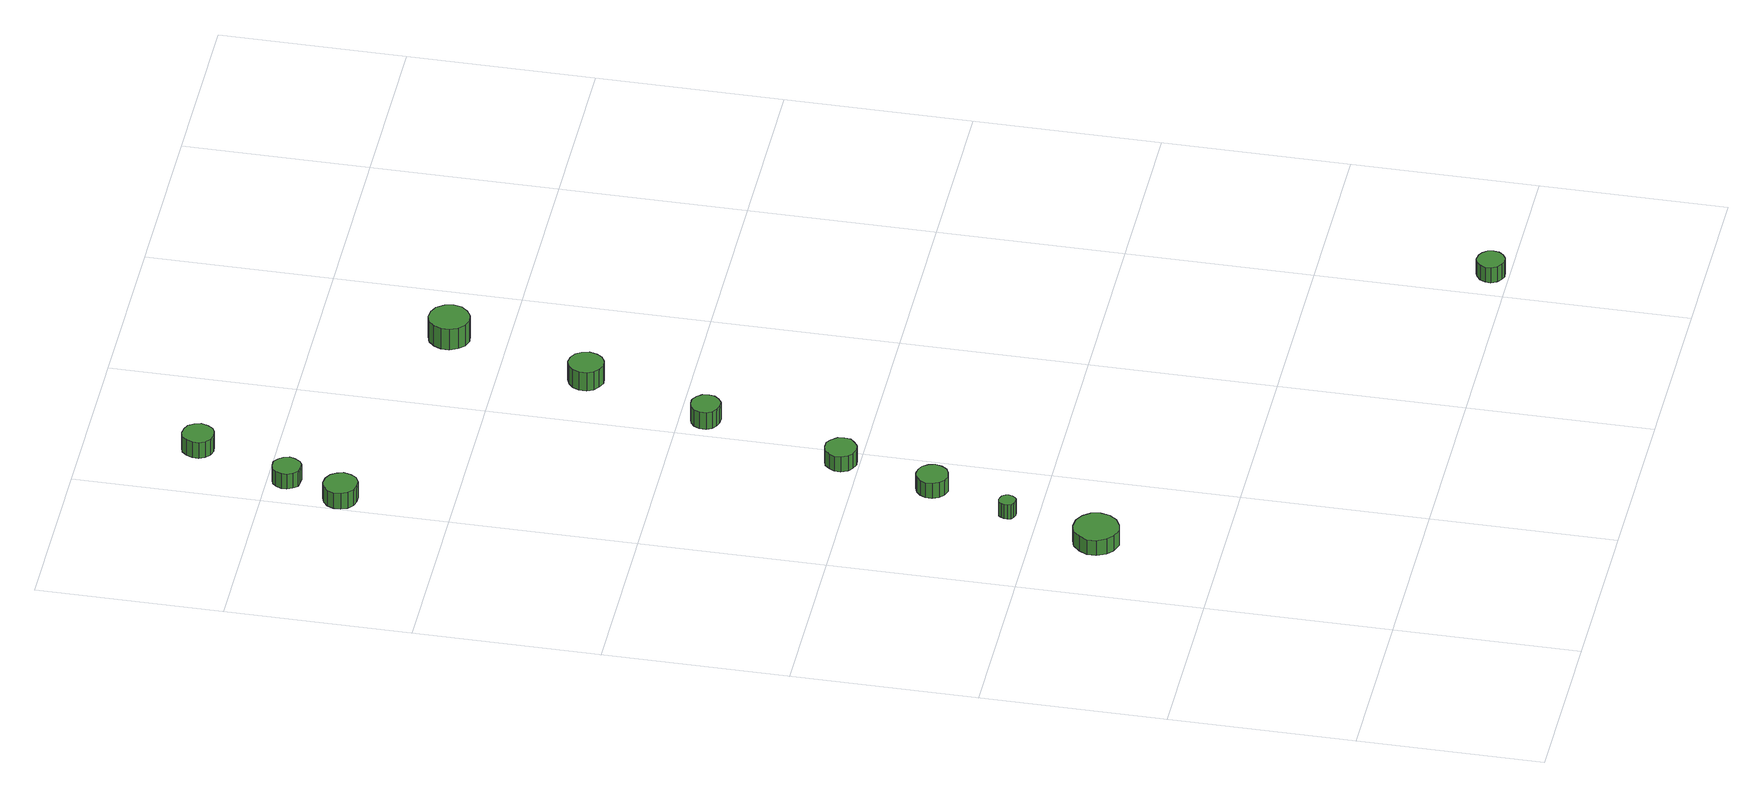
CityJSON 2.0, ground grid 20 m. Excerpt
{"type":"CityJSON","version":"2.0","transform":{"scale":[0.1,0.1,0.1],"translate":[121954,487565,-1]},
"CityObjects":{
"tree1":{"type":"SolitaryVegetationObject","attributes":{"function":"something"}},
"tree2":{"type":"SolitaryVegetationObject","attributes":{"function":"something"}},
"tree3":{"type":"SolitaryVegetationObject","attributes":{"function":"something"},"geometry":[{"type":"MultiSurface","lod":"1","boundaries":[[[0,1,2,3,4,5,6,7,8,9,10,11,12,13,14]],[[15,16,17,18,19,20,21,22,23,24,25,26,27,28,29]],[[0,29,28,1]],[[1,28,27,2]],[[2,27,26,3]],[[3,26,25,4]],[[4,25,24,5]],[[5,24,23,6]],[[6,23,22,7]],[[7,22,21,8]],[[8,21,20,9]],[[9,20,19,10]],[[10,19,18,11]],[[11,18,17,12]],[[12,17,16,13]],[[13,16,15,14]],[[14,15,29,0]]]}]},
"tree4":{"type":"SolitaryVegetationObject","attributes":{"function":"something"},"geometry":[{"type":"MultiSurface","lod":"1","boundaries":[[[30,31,32,33,34,35,36,37,38,39,40,41,42,43,44]],[[45,46,47,48,49,50,51,52,53,54,55,56,57,58,59]],[[30,59,58,31]],[[31,58,57,32]],[[32,57,56,33]],[[33,56,55,34]],[[34,55,54,35]],[[35,54,53,36]],[[36,53,52,37]],[[37,52,51,38]],[[38,51,50,39]],[[39,50,49,40]],[[40,49,48,41]],[[41,48,47,42]],[[42,47,46,43]],[[43,46,45,44]],[[44,45,59,30]]]}]},
"tree5":{"type":"SolitaryVegetationObject","attributes":{"function":"something"},"geometry":[{"type":"MultiSurface","lod":"1","boundaries":[[[60,61,62,63,64,65,66,67,68,69,70,71,72,73,74]],[[75,76,77,78,79,80,81,82,83,84,85,86,87,88,89]],[[60,89,88,61]],[[61,88,87,62]],[[62,87,86,63]],[[63,86,85,64]],[[64,85,84,65]],[[65,84,83,66]],[[66,83,82,67]],[[67,82,81,68]],[[68,81,80,69]],[[69,80,79,70]],[[70,79,78,71]],[[71,78,77,72]],[[72,77,76,73]],[[73,76,75,74]],[[74,75,89,60]]]}]},
"tree6":{"type":"SolitaryVegetationObject","attributes":{"function":"something"},"geometry":[{"type":"MultiSurface","lod":"1","boundaries":[[[90,91,92,93,94,95,96,97,98,99,100,101,102,103,104]],[[105,106,107,108,109,110,111,112,113,114,115,116,117,118,119]],[[90,119,118,91]],[[91,118,117,92]],[[92,117,116,93]],[[93,116,115,94]],[[94,115,114,95]],[[95,114,113,96]],[[96,113,112,97]],[[97,112,111,98]],[[98,111,110,99]],[[99,110,109,100]],[[100,109,108,101]],[[101,108,107,102]],[[102,107,106,103]],[[103,106,105,104]],[[104,105,119,90]]]}]},
"tree7":{"type":"SolitaryVegetationObject","attributes":{"function":"something"},"geometry":[{"type":"MultiSurface","lod":"1","boundaries":[[[120,121,122,123,124,125,126,127,128,129,130,131,132,133,134]],[[135,136,137,138,139,140,141,142,143,144,145,146,147,148,149]],[[120,149,148,121]],[[121,148,147,122]],[[122,147,146,123]],[[123,146,145,124]],[[124,145,144,125]],[[125,144,143,126]],[[126,143,142,127]],[[127,142,141,128]],[[128,141,140,129]],[[129,140,139,130]],[[130,139,138,131]],[[131,138,137,132]],[[132,137,136,133]],[[133,136,135,134]],[[134,135,149,120]]]}]},
"tree8":{"type":"SolitaryVegetationObject","attributes":{"function":"something"},"geometry":[{"type":"MultiSurface","lod":"1","boundaries":[[[150,151,152,153,154,155,156,157,158,159,160,161,162,163,164]],[[165,166,167,168,169,170,171,172,173,174,175,176,177,178,179]],[[150,179,178,151]],[[151,178,177,152]],[[152,177,176,153]],[[153,176,175,154]],[[154,175,174,155]],[[155,174,173,156]],[[156,173,172,157]],[[157,172,171,158]],[[158,171,170,159]],[[159,170,169,160]],[[160,169,168,161]],[[161,168,167,162]],[[162,167,166,163]],[[163,166,165,164]],[[164,165,179,150]]]}]},
"tree9":{"type":"SolitaryVegetationObject","attributes":{"function":"something"},"geometry":[{"type":"MultiSurface","lod":"1","boundaries":[[[180,181,182,183,184,185,186,187,188,189,190,191,192,193,194]],[[195,196,197,198,199,200,201,202,203,204,205,206,207,208,209]],[[180,209,208,181]],[[181,208,207,182]],[[182,207,206,183]],[[183,206,205,184]],[[184,205,204,185]],[[185,204,203,186]],[[186,203,202,187]],[[187,202,201,188]],[[188,201,200,189]],[[189,200,199,190]],[[190,199,198,191]],[[191,198,197,192]],[[192,197,196,193]],[[193,196,195,194]],[[194,195,209,180]]]}]},
"tree10":{"type":"SolitaryVegetationObject","attributes":{"function":"something"},"geometry":[{"type":"MultiSurface","lod":"1","boundaries":[[[210,211,212,213,214,215,216,217,218,219,220,221,222,223,224]],[[225,226,227,228,229,230,231,232,233,234,235,236,237,238,239]],[[210,239,238,211]],[[211,238,237,212]],[[212,237,236,213]],[[213,236,235,214]],[[214,235,234,215]],[[215,234,233,216]],[[216,233,232,217]],[[217,232,231,218]],[[218,231,230,219]],[[219,230,229,220]],[[220,229,228,221]],[[221,228,227,222]],[[222,227,226,223]],[[223,226,225,224]],[[224,225,239,210]]]}]},
"tree11":{"type":"SolitaryVegetationObject","attributes":{"function":"something"},"geometry":[{"type":"MultiSurface","lod":"1","boundaries":[[[240,241,242,243,244,245,246,247,248,249,250,251,252,253,254]],[[255,256,257,258,259,260,261,262,263,264,265,266,267,268,269]],[[240,269,268,241]],[[241,268,267,242]],[[242,267,266,243]],[[243,266,265,244]],[[244,265,264,245]],[[245,264,263,246]],[[246,263,262,247]],[[247,262,261,248]],[[248,261,260,249]],[[249,260,259,250]],[[250,259,258,251]],[[251,258,257,252]],[[252,257,256,253]],[[253,256,255,254]],[[254,255,269,240]]]}]},
"tree12":{"type":"SolitaryVegetationObject","attributes":{"function":"something"},"geometry":[{"type":"MultiSurface","lod":"1","boundaries":[[[270,271,272,273,274,275,276,277,278,279,280,281,282,283,284]],[[285,286,287,288,289,290,291,292,293,294,295,296,297,298,299]],[[270,299,298,271]],[[271,298,297,272]],[[272,297,296,273]],[[273,296,295,274]],[[274,295,294,275]],[[275,294,293,276]],[[276,293,292,277]],[[277,292,291,278]],[[278,291,290,279]],[[279,290,289,280]],[[280,289,288,281]],[[281,288,287,282]],[[282,287,286,283]],[[283,286,285,284]],[[284,285,299,270]]]}]},
"tree13":{"type":"SolitaryVegetationObject","attributes":{"function":"something"},"geometry":[{"type":"MultiSurface","lod":"1","boundaries":[[[300,301,302,303,304,305,306,307,308,309,310,311,312,313,314]],[[315,316,317,318,319,320,321,322,323,324,325,326,327,328,329]],[[300,329,328,301]],[[301,328,327,302]],[[302,327,326,303]],[[303,326,325,304]],[[304,325,324,305]],[[305,324,323,306]],[[306,323,322,307]],[[307,322,321,308]],[[308,321,320,309]],[[309,320,319,310]],[[310,319,318,311]],[[311,318,317,312]],[[312,317,316,313]],[[313,316,315,314]],[[314,315,329,300]]]}]}
},
"vertices":[
[120,333,26],[118,343,26],[112,351,26],[103,356,26],[93,357,26],[83,354,26],[76,347,26],[71,338,26],[71,328,26],[76,318,26],[83,312,26],[93,308,26],[103,310,26],[112,315,26],[118,323,26],[118,323,7],[112,315,7],[103,310,7],[93,308,7],[83,312,7],[76,318,7],[71,328,7],[71,338,7],[76,347,7],[83,354,7],[93,357,7],[103,356,7],[112,351,7],[118,343,7],[120,333,7],
[135,433,25],[134,436,25],[132,440,25],[129,441,25],[125,442,25],[121,441,25],[118,438,25],[117,435,25],[117,431,25],[118,427,25],[121,425,25],[125,424,25],[129,424,25],[132,426,25],[134,429,25],[134,429,7],[132,426,7],[129,424,7],[125,424,7],[121,425,7],[118,427,7],[117,431,7],[117,435,7],[118,438,7],[121,441,7],[125,442,7],[129,441,7],[132,440,7],[134,436,7],[135,433,7],
[172,518,26],[170,525,26],[166,531,26],[160,534,26],[153,535,26],[146,533,26],[141,528,26],[138,522,26],[138,515,26],[141,508,26],[146,503,26],[153,501,26],[160,502,26],[166,505,26],[170,511,26],[170,511,7],[166,505,7],[160,502,7],[153,501,7],[146,503,7],[141,508,7],[138,515,7],[138,522,7],[141,528,7],[146,533,7],[153,535,7],[160,534,7],[166,531,7],[170,525,7],[172,518,7],
[39,1119,27],[37,1126,27],[33,1132,27],[26,1136,27],[18,1137,27],[11,1135,27],[5,1130,27],[2,1123,27],[2,1115,27],[5,1108,27],[11,1103,27],[18,1101,27],[26,1101,27],[33,1105,27],[37,1111,27],[37,1111,7],[33,1105,7],[26,1101,7],[18,1101,7],[11,1103,7],[5,1108,7],[2,1115,7],[2,1123,7],[5,1130,7],[11,1135,7],[18,1137,7],[26,1136,7],[33,1132,7],[37,1126,7],[39,1119,7],
[200,620,26],[199,627,26],[194,633,26],[188,637,26],[181,637,26],[174,635,26],[169,630,26],[166,624,26],[166,617,26],[169,610,26],[174,606,26],[181,603,26],[188,604,26],[194,608,26],[199,613,26],[199,613,7],[194,608,7],[188,604,7],[181,603,7],[174,606,7],[169,610,7],[166,617,7],[166,624,7],[169,630,7],[174,635,7],[181,637,7],[188,637,7],[194,633,7],[199,627,7],[200,620,7],
[57,1180,26],[55,1186,26],[51,1191,26],[46,1195,26],[39,1195,26],[33,1193,26],[29,1189,26],[26,1183,26],[26,1177,26],[29,1171,26],[33,1166,26],[39,1165,26],[46,1165,26],[51,1168,26],[55,1174,26],[55,1174,7],[51,1168,7],[46,1165,7],[39,1165,7],[33,1166,7],[29,1171,7],[26,1177,7],[26,1183,7],[29,1189,7],[33,1193,7],[39,1195,7],[46,1195,7],[51,1191,7],[55,1186,7],[57,1180,7],
[245,772,28],[244,779,28],[240,784,28],[234,788,28],[227,788,28],[221,786,28],[216,782,28],[213,776,28],[213,769,28],[216,763,28],[221,759,28],[227,757,28],[234,757,28],[240,761,28],[244,766,28],[244,766,7],[240,761,7],[234,757,7],[227,757,7],[221,759,7],[216,763,7],[213,769,7],[213,776,7],[216,782,7],[221,786,7],[227,788,7],[234,788,7],[240,784,7],[244,779,7],[245,772,7],
[96,1281,27],[94,1288,27],[90,1294,27],[84,1297,27],[77,1298,27],[70,1296,27],[65,1291,27],[62,1284,27],[62,1277,27],[65,1271,27],[70,1266,27],[77,1264,27],[84,1265,27],[90,1268,27],[94,1274,27],[94,1274,7],[90,1268,7],[84,1265,7],[77,1264,7],[70,1266,7],[65,1271,7],[62,1277,7],[62,1284,7],[65,1291,7],[70,1296,7],[77,1298,7],[84,1297,7],[90,1294,7],[94,1288,7],[96,1281,7],
[293,908,30],[291,916,30],[287,922,30],[280,926,30],[272,927,30],[265,924,30],[259,919,30],[256,912,30],[256,904,30],[259,897,30],[265,892,30],[272,889,30],[280,890,30],[287,894,30],[291,900,30],[291,900,7],[287,894,7],[280,890,7],[272,889,7],[265,892,7],[259,897,7],[256,904,7],[256,912,7],[259,919,7],[265,924,7],[272,927,7],[280,926,7],[287,922,7],[291,916,7],[293,908,7],
[344,1062,33],[342,1071,33],[336,1079,33],[328,1083,33],[319,1084,33],[310,1081,33],[304,1075,33],[300,1067,33],[300,1058,33],[304,1049,33],[310,1043,33],[319,1040,33],[328,1041,33],[336,1046,33],[342,1053,33],[342,1053,7],[336,1046,7],[328,1041,7],[319,1040,7],[310,1043,7],[304,1049,7],[300,1058,7],[300,1067,7],[304,1075,7],[310,1081,7],[319,1084,7],[328,1083,7],[336,1079,7],[342,1071,7],[344,1062,7],
[653,20,26],[652,26,26],[648,31,26],[643,34,26],[636,35,26],[631,33,26],[626,29,26],[623,23,26],[623,17,26],[626,11,26],[631,7,26],[636,5,26],[643,6,26],[648,9,26],[652,14,26],[652,14,7],[648,9,7],[643,6,7],[636,5,7],[631,7,7],[626,11,7],[623,17,7],[623,23,7],[626,29,7],[631,33,7],[636,35,7],[643,34,7],[648,31,7],[652,26,7],[653,20,7]
]}
